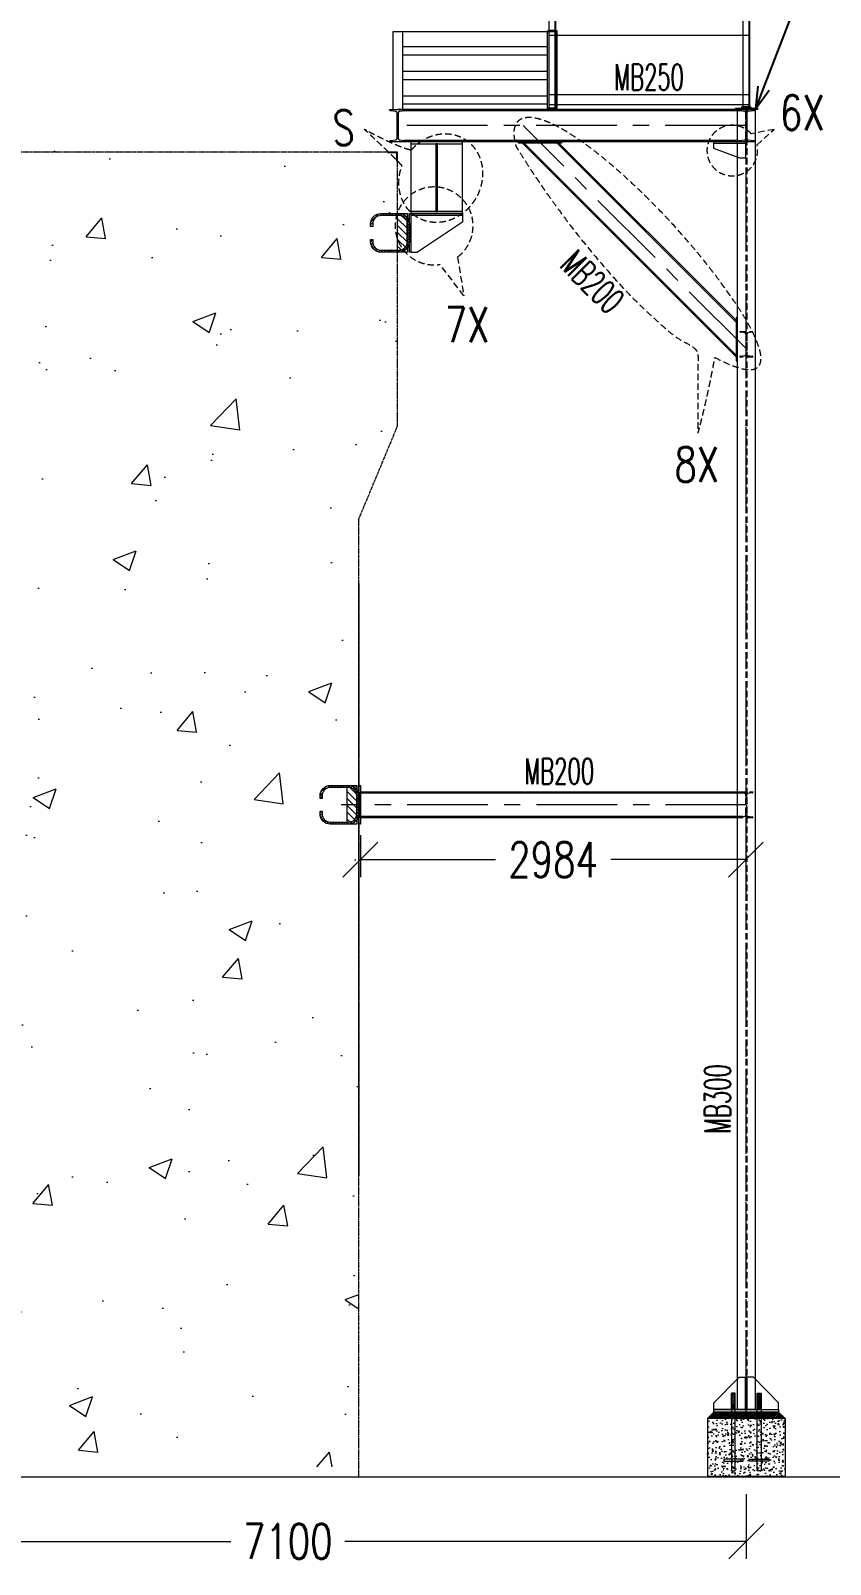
# Model space of a CAD drawing. Header units: millimetres. Extents: x 440906 to 556670, y 99378 to 157816.
# Drawn here: x 507585 to 513777, y 139762 to 151634 of the extents above; entities that cross this region are included whole.
import ezdxf
from ezdxf import colors
from ezdxf.entities.mleader import LeaderData, LeaderLine
from ezdxf.enums import TextEntityAlignment as Align
from ezdxf.math import Vec2, Vec3

# ---------------------------------------------------------------- set-up
doc = ezdxf.new("R2010")
doc.units = ezdxf.units.MM
for name, pattern in [('CENTER', [2, 1.25, -0.25, 0.25, -0.25]), ('HIDDEN', [0.375, 0.25, -0.125]), ('PHANTOM2', [31.75, 15.875, -3.175, 3.175, -3.175, 3.175, -3.175])]:
    doc.linetypes.add(name, pattern=pattern)
doc.layers.get('Defpoints').update_dxf_attribs({"lineweight": 0})
for name, color, linetype, lineweight in [('Center Line', 2, 'CENTER', 9), ('Construction Line', 3, 'Continuous', 20), ('Dimentions', 1, 'Continuous', 13), ('Hidden Line', 30, 'HIDDEN', 5), ('Text', 1, 'Continuous', 20)]:
    doc.layers.add(name, color=color, linetype=linetype, lineweight=lineweight)
doc.layers.add('Phantom Line', color=250, linetype='PHANTOM2', lineweight=5, transparency=0.4)
doc.styles.add('romans', font='romans.shx', dxfattribs={"width": 0.75})
doc.dimstyles.new('ASHU', dxfattribs={"dimscale": 135, "dimtxt": 2, "dimasz": 2, "dimexe": 1, "dimexo": 1, "dimtad": 0, "dimdec": 0, "dimtxsty": 'romans', "dimblk": 'OBLIQUE', "dimcen": 2.5, "dimclrd": 256, "dimclre": 256, "dimclrt": 256, "dimadec": 0, "dimazin": 0, "dimtfac": 1, "dimtdec": 0, "dimtmove": 0, "dimatfit": 3, "dimldrblk": 'OPEN', "dimfxl": 1, "dimtfill": 1, "dimlwd": 9, "dimlwe": 5, "dimarcsym": 0})

# ---------------------------------------------------------------- blocks, each defined once
blk = doc.blocks.new('A$C3EDE4CEC')
at = {"layer": 'Defpoints', "true_color": 0x636466}
h = blk.add_hatch(dxfattribs=at)
h.set_pattern_fill('ANSI31', color=251, scale=50, style=0)
h.set_pattern_definition([(45, (-444021.413, 1908.5135), (-4.41941738, 4.41941738), [])])
h.paths.add_polyline_path([(59, 650), (41, 650), (41, 566.7), (59, 566.7)])
for points in [[(40, 316.7), (33, 309.7), (40, 309.7)], [(60, 316.7), (67.1, 309.7), (60, 309.7)], [(40, 292.6), (33, 299.7), (40, 299.7)], [(60, 292.6), (67.1, 299.7), (60, 299.7)]]:
    blk.add_hatch(color=251, dxfattribs=at).paths.add_polyline_path(points)
at = {"layer": 'Defpoints', "color": 251, "true_color": 0x636466}
for p, q in [((40, 650), (40, 566.7)), ((41, 566.7), (41, 650)), ((59, 566.7), (59, 650)), ((40, 566.7), (60, 566.7)), ((33, 309.7), (40, 316.7)), ((67.1, 309.7), (60, 316.7)), ((33, 299.7), (40, 292.6)), ((67.1, 299.7), (60, 292.6))]:
    blk.add_line(p, q, dxfattribs=at)
for points in [[(40, 249.7), (60, 249.7), (60, 650), (40, 650)], [(0, 299.7), (100, 299.7), (100, 309.7), (0, 309.7)]]:
    blk.add_lwpolyline(points, close=True, dxfattribs=at)
blk = doc.blocks.new('_Open30')
at = {"color": 0, "linetype": 'ByBlock', "lineweight": -2}
for p, q in [((-1, 0.268), (0, 0)), ((0, 0), (-1, -0.268)), ((0, 0), (-1, 0))]:
    blk.add_line(p, q, dxfattribs=at)
blk = doc.blocks.new('_Oblique')
at = {"color": 0, "linetype": 'ByBlock', "lineweight": -2}
blk.add_line((-0.5, -0.5), (0.5, 0.5), dxfattribs=at)
blk = doc.blocks.new('*D133')
at = {"layer": 'Defpoints', "color": 0, "transparency": 16777216}
for p in [(506026, 140441), (513126, 140441), (513126, 139939)]:
    blk.add_point(p, dxfattribs=at)
at = {"layer": 'Dimentions', "lineweight": 5, "transparency": 16777216}
for p, q in [((506026, 140306), (506026, 139804)), ((513126, 140306), (513126, 139804))]:
    blk.add_line(p, q, dxfattribs=at)
at = {"layer": 'Dimentions', "lineweight": 9, "transparency": 16777216}
for p, q in [((506026, 139939), (509135, 139939)), ((513126, 139939), (510017, 139939))]:
    blk.add_line(p, q, dxfattribs=at)
at = {"layer": 'Dimentions', "lineweight": 9, "transparency": 16777216, "xscale": 270, "yscale": 270, "zscale": 270, "rotation": 180}
blk.add_blockref('_Oblique', (506026, 139939), dxfattribs=at)
at = {"layer": 'Dimentions', "lineweight": 9, "transparency": 16777216, "xscale": 270, "yscale": 270, "zscale": 270}
blk.add_blockref('_Oblique', (513126, 139939), dxfattribs=at)
at = {"layer": 'Dimentions', "transparency": 16777216, "insert": (509576, 139939), "char_height": 270, "attachment_point": 5, "style": 'romans', "bg_fill": 3, "box_fill_scale": 1.1, "bg_fill_color": 256, "bg_fill_true_color": 13158600, "bg_fill_transparency": 0}
blk.add_mtext('7100', dxfattribs=at)
blk = doc.blocks.new('_Open')
at = {"color": 0, "linetype": 'ByBlock', "lineweight": -2}
for p, q in [((-1, 0.167), (0, 0)), ((-1, -0.167), (0, 0)), ((0, 0), (-1, 0))]:
    blk.add_line(p, q, dxfattribs=at)
blk = doc.blocks.new('TP')
at = {"layer": 'Construction Line'}
h = blk.add_hatch(dxfattribs=at)
h.set_pattern_fill('ANSI31', color=9, scale=300)
h.set_pattern_definition([(45, (-4894458.462, -634663.41), (-26.5165043, 26.5165043), [])])
h.paths.add_polyline_path([(0, 108), (-75, 108), (-75, -192), (0, -192)])
blk.add_lwpolyline([(0, 108), (-75, 108), (-75, -192), (0, -192)], close=True, dxfattribs=at)
blk = doc.blocks.new('GRGRG')
at = {"layer": 'Construction Line', "true_color": 0x636466}
h = blk.add_hatch(dxfattribs=at)
h.set_pattern_fill('ANSI31', color=251, scale=5, angle=90)
h.set_pattern_definition([(135, (324413.773, 138982.072), (-11.22532, -11.22532), [])])
h.paths.add_polyline_path([(353028, 148243), (353028, 148103, 0.414214), (353108, 148023), (353248, 148023, 0.414214), (353328, 148103), (353328, 148123), (353312, 148123), (353312, 148103, -0.414214), (353248, 148039), (353108, 148039, -0.414214), (353044, 148103), (353044, 148243, -0.414214), (353108, 148307), (353248, 148307, -0.414214), (353312, 148243), (353312, 148223), (353328, 148223), (353328, 148243, 0.414214), (353248, 148323), (353108, 148323, 0.414214)])
at = {"layer": 'Construction Line'}
blk.add_line((353016, 148323), (353016, 148023), dxfattribs=at)
at = {"layer": 'Construction Line', "color": 251, "true_color": 0x636466}
blk.add_line((353312, 148223), (353312, 148223), dxfattribs=at)
at = {"layer": 'Construction Line'}
blk.add_lwpolyline([(353028, 148023), (353028, 148323), (353016, 148323), (353016, 148023)], close=True, dxfattribs=at)
at = {"layer": 'Construction Line', "color": 251, "true_color": 0x636466}
blk.add_lwpolyline([(353328, 148123), (353312, 148123), (353312, 148103, -0.414214), (353248, 148039), (353108, 148039, -0.414214), (353044, 148103), (353044, 148243, -0.414214), (353108, 148307), (353248, 148307, -0.414214), (353312, 148243), (353312, 148223), (353328, 148223), (353328, 148243, 0.414214), (353248, 148323), (353108, 148323, 0.414214), (353028, 148243), (353028, 148103, 0.414214), (353108, 148023), (353248, 148023, 0.414214), (353328, 148103)], format="xyb", close=True, dxfattribs=at)
at = {"layer": 'Construction Line'}
blk.add_blockref('TP', (353119, 148215), dxfattribs=at)
blk = doc.blocks.new('*D152')
at = {"layer": 'Defpoints', "color": 0, "transparency": 16777216}
for p in [(513122, 145641), (510138, 145541), (513122, 145217)]:
    blk.add_point(p, dxfattribs=at)
at = {"layer": 'Dimentions', "lineweight": 5, "transparency": 16777216}
for p, q in [((513122, 145506), (513122, 145082)), ((510138, 145406), (510138, 145082))]:
    blk.add_line(p, q, dxfattribs=at)
at = {"layer": 'Dimentions', "lineweight": 9, "transparency": 16777216}
for p, q in [((510138, 145217), (511184, 145217)), ((513122, 145217), (512076, 145217))]:
    blk.add_line(p, q, dxfattribs=at)
at = {"layer": 'Dimentions', "lineweight": 9, "transparency": 16777216, "xscale": 270, "yscale": 270, "zscale": 270, "rotation": 180}
blk.add_blockref('_Oblique', (510138, 145217), dxfattribs=at)
at = {"layer": 'Dimentions', "lineweight": 9, "transparency": 16777216, "xscale": 270, "yscale": 270, "zscale": 270}
blk.add_blockref('_Oblique', (513122, 145217), dxfattribs=at)
at = {"layer": 'Dimentions', "transparency": 16777216, "insert": (511630, 145217), "char_height": 270, "attachment_point": 5, "style": 'romans', "bg_fill": 3, "box_fill_scale": 1.1, "bg_fill_color": 256, "bg_fill_true_color": 13158600, "bg_fill_transparency": 0}
blk.add_mtext('2984', dxfattribs=at)
blk = doc.blocks.new('A$C41082F57')
at = {"layer": 'Construction Line', "color": 1}
for p, q in [((0, 0), (-75, 0)), ((0, -75), (0, 0)), ((-12, -6), (-69, -6)), ((-6, -69), (-6, -12))]:
    blk.add_line(p, q, dxfattribs=at)
for centre, start, end in [((-69, 0), 180, 270), ((-12, -12), 0, 90), ((0, -69), 180, 270)]:
    blk.add_arc(centre, 6, start, end, dxfattribs=at)
blk = doc.blocks.new('HYHB')
at = {"layer": 'Phantom Line', "true_color": 0x636466}
h = blk.add_hatch(dxfattribs=at)
h.set_pattern_fill('AR-CONC', color=251, scale=10)
h.set_pattern_definition([(50, (140090.8, -90336), (1821.847, -159.391), [190.5, -2095.5]), (355, (140090.8, -90336), (-352.434, 1910.568), [152.4, -1676.406]), (100.45144, (140242.6, -90349.4), (1469.412, 1751.1775), [161.9, -1780.902]), (46.1842, (140090.8, -89828), (2710.79, -420.423), [285.75, -3143.25]), (96.6356, (140316.7, -89863), (2374.041, 2474.261), [242.85, -2671.356]), (351.1842, (140090.8, -89828), (2374.041, 2474.261), [228.6, -2514.597]), (21, (140344.8, -89955), (1516.144, -1022.652), [190.5, -2095.5]), (326, (140344.8, -89955), (618.02, 1841.88), [152.4, -1676.4]), (71.45144, (140471.1, -90040.3), (2134.164, 819.228), [161.9, -1780.899]), (37.5, (140090.76, -90336.1), (30.886, 845.5504), [0, -1656.08, 0, -1701.8, 0, -1682.75]), (7.5, (140090.8, -90336.1), (668.1966, 1001.8057), [0, -970.28, 0, -1617.98, 0, -641.35]), (327.5, (139524.34, -90336.1), (1355.906, -57.2874), [0, -635, 0, -1981.2, 0, -2628.9]), (317.5, (139270.3, -90336.1), (1481.292, 254.265), [0, -825.5, 0, -1315.72, 0, -1866.9])])
edge = h.paths.add_edge_path()
edge.add_line((362449, 150656), (362320, 150656))
edge.add_arc((362320, 150736), 80, 180, 270, ccw=False)
edge.add_line((362240, 150736), (362240, 150756))
edge.add_line((362240, 150756), (362256, 150756))
edge.add_line((362256, 150756), (362256, 150736))
edge.add_arc((362320, 150736), 64, 180, 270)
edge.add_line((362320, 150672), (362449, 150672))
edge.add_line((362449, 150672), (362449, 150940))
edge.add_line((362449, 150940), (362320, 150940))
edge.add_arc((362320, 150876), 64, 90, 180)
edge.add_line((362256, 150876), (362256, 150856))
edge.add_line((362256, 150856), (362240, 150856))
edge.add_line((362240, 150856), (362240, 150876))
edge.add_arc((362320, 150876), 80, 90, 180, ccw=False)
edge.add_line((362320, 150956), (362449, 150956))
edge.add_line((362449, 150956), (362443, 151419))
edge.add_arc((362437, 151419), 6, 0, 90)
edge.add_line((362437, 151425), (362374, 151373))
edge.add_line((362374, 151373), (358142, 151373))
edge.add_arc((358251, 150945), 442, 104.1854, 117.1306)
edge.add_line((358049, 151338), (358049, 141178))
edge.add_line((358049, 141178), (362149, 141178))
edge.add_line((362149, 141178), (362149, 148516))
edge.add_line((362149, 148516), (362449, 149231))
edge.add_line((362449, 149231), (362449, 150656))
edge = h.paths.add_edge_path()
edge.add_arc((357848, 150945), 442, 62.8694, 75.8146)
edge.add_line((357956, 151373), (353649, 151373))
edge.add_line((353649, 151373), (353649, 149231))
edge.add_line((353649, 149231), (353949, 148516))
edge.add_line((353949, 148516), (353949, 141178))
edge.add_line((353949, 141178), (358049, 141178))
edge.add_line((358049, 141178), (358049, 151338))
h.paths.add_polyline_path([(358929, 144826), (358929, 148284), (358100, 148284), (358100, 144826)], flags=16)
at = {"layer": 'Phantom Line', "color": 251, "true_color": 0x636466}
for p, q in [((362149, 141103), (362149, 148516)), ((353949, 141103), (362149, 141103))]:
    blk.add_line(p, q, dxfattribs=at)
for points in [[(362149, 148516), (362449, 149236), (362449, 151356), (353649, 151356), (353649, 149236)], [(362149, 148016), (362149, 143431), (362149, 148016)]]:
    blk.add_lwpolyline(points, dxfattribs=at)
at = {"layer": 'Phantom Line', "color": 251, "lineweight": 30, "true_color": 0x636466}
blk.add_blockref('A$C41082F57', (362449, 151356), dxfattribs=at)
blk = doc.blocks.new('FGGDF')
at = {"layer": 'Construction Line', "true_color": 0x636466}
h = blk.add_hatch(dxfattribs=at)
h.set_pattern_fill('ANSI31', color=251, scale=5, angle=90)
h.set_pattern_definition([(135, (10024.662, -236.742), (-11.22532, -11.22532), [])])
h.paths.add_polyline_path([(38639, 9024), (38639, 8884, 0.414214), (38719, 8804), (38859, 8804, 0.414214), (38939, 8884), (38939, 8904), (38923, 8904), (38923, 8884, -0.414214), (38859, 8820), (38719, 8820, -0.414214), (38655, 8884), (38655, 9024, -0.414214), (38719, 9088), (38859, 9088, -0.414214), (38923, 9024), (38923, 9004), (38939, 9004), (38939, 9024, 0.414214), (38859, 9104), (38719, 9104, 0.414214)])
at = {"layer": 'Construction Line'}
for p, q in [((38227, 9104), (38627, 9104)), ((38227, 9104), (38227, 9038)), ((38227, 9088), (38627, 9088)), ((38227, 9038), (38577, 8804)), ((38627, 9104), (38627, 8804)), ((38627, 8804), (38577, 8804))]:
    blk.add_line(p, q, dxfattribs=at)
at = {"layer": 'Construction Line', "color": 251, "true_color": 0x636466}
blk.add_line((38923, 9004), (38923, 9004), dxfattribs=at)
at = {"layer": 'Construction Line'}
blk.add_lwpolyline([(38639, 8804), (38639, 9104), (38627, 9104), (38627, 8804)], close=True, dxfattribs=at)
at = {"layer": 'Construction Line', "color": 251, "true_color": 0x636466}
blk.add_lwpolyline([(38939, 8904), (38923, 8904), (38923, 8884, -0.414214), (38859, 8820), (38719, 8820, -0.414214), (38655, 8884), (38655, 9024, -0.414214), (38719, 9088), (38859, 9088, -0.414214), (38923, 9024), (38923, 9004), (38939, 9004), (38939, 9024, 0.414214), (38859, 9104), (38719, 9104, 0.414214), (38639, 9024), (38639, 8884, 0.414214), (38719, 8804), (38859, 8804, 0.414214), (38939, 8884)], format="xyb", close=True, dxfattribs=at)
blk = doc.blocks.new('t5t5')
at = {"layer": 'Construction Line', "ltscale": 20}
blk.add_line((184570, 245610), (184570, 244610), dxfattribs=at)
blk.add_lwpolyline([(184564, 244610), (184614, 244610), (184614, 245610), (184564, 245610)], close=True, dxfattribs=at)
at = {"layer": 'Construction Line'}
blk.add_lwpolyline([(184554, 244600), (184624, 244600), (184624, 244610), (184554, 244610)], close=True, dxfattribs=at)
blk = doc.blocks.new('*D171')
at = {"layer": 'Defpoints', "color": 0, "transparency": 16777216}
for p in [(510426, 152851), (511626, 152635), (510426, 151625)]:
    blk.add_point(p, dxfattribs=at)
at = {"layer": 'Dimentions', "lineweight": 5, "transparency": 16777216}
for p, q in [((510426, 151760), (510426, 152986)), ((511626, 152770), (511626, 152986))]:
    blk.add_line(p, q, dxfattribs=at)
at = {"layer": 'Dimentions', "lineweight": 9, "transparency": 16777216}
for p, q in [((510426, 152851), (510599, 152851)), ((511626, 152851), (511453, 152851))]:
    blk.add_line(p, q, dxfattribs=at)
at = {"layer": 'Dimentions', "lineweight": 9, "transparency": 16777216, "xscale": 270, "yscale": 270, "zscale": 270, "rotation": 180}
blk.add_blockref('_Oblique', (510426, 152851), dxfattribs=at)
at = {"layer": 'Dimentions', "lineweight": 9, "transparency": 16777216, "xscale": 270, "yscale": 270, "zscale": 270}
blk.add_blockref('_Oblique', (511626, 152851), dxfattribs=at)
at = {"layer": 'Dimentions', "transparency": 16777216, "insert": (511026, 152851), "char_height": 270, "attachment_point": 5, "style": 'romans', "bg_fill": 3, "box_fill_scale": 1.1, "bg_fill_color": 256, "bg_fill_true_color": 13158600, "bg_fill_transparency": 0}
blk.add_mtext('1200', dxfattribs=at)
blk = doc.blocks.new('VF')
at = {"layer": 'Construction Line'}
for points in [[(537755, 150003), (538155, 150003), (538155, 150559), (537755, 150559)], [(537755, 150559), (537755, 150543), (538155, 150543), (538155, 150559)], [(537949, 150019), (537961, 150019), (537961, 150543), (537949, 150543)], [(537755, 150019), (537755, 150003), (538155, 150003), (538155, 150019)]]:
    blk.add_lwpolyline(points, close=True, dxfattribs=at)

msp = doc.modelspace()

# ---------------------------------------------------------------- hatches: boundary and pattern name
at = {"layer": 'Construction Line', "true_color": 0x636466}
h = msp.add_hatch(dxfattribs=at)
h.set_pattern_fill('JIS_STN_1E', color=251, scale=10)
h.set_pattern_definition([(45, (483732.905, 140440.515), (-7.0710678, 7.0710678), []), (45, (483739.955, 140440.515), (-7.0710678, 7.0710678), [10, -5])])
h.paths.add_polyline_path([(513240.7, 140940.5), (513375.7, 140940.5), (513425.7, 140890.5), (513240.7, 140890.5)])
h.paths.add_polyline_path([(512875.7, 140940.5), (513240.7, 140940.5), (513240.7, 140890.5), (512825.7, 140890.5)])
h = msp.add_hatch(dxfattribs=at)
h.set_pattern_fill('AR-CONC', color=251, scale=0.5)
h.set_pattern_definition([(50, (483732.905, 140440.515), (91.09233, -7.96954), [9.525, -104.775]), (355, (483732.905, 140440.52), (-17.6217, 95.52842), [7.62, -83.8203]), (100.45144, (483740.5, 140439.85), (73.47062, 87.55888), [8.095, -89.04512]), (46.1842, (483732.9, 140465.92), (135.5395, -21.02116), [14.2875, -157.1625]), (96.63556, (483744.2, 140464.16), (118.70207, 123.71306), [12.1425, -133.5678]), (351.18415, (483732.9, 140465.92), (118.7021, 123.71306), [11.43, -125.72987]), (21, (483745.605, 140459.565), (75.8072, -51.1326), [9.525, -104.775]), (326, (483745.605, 140459.57), (30.901, 92.09398), [7.62, -83.82]), (71.45144, (483751.92, 140455.304), (106.7082, 40.96138), [8.095, -89.04497]), (37.5, (483732.905, 140440.515), (1.5443, 42.27752), [0, -82.804, 0, -85.09, 0, -84.1375]), (7.5, (483732.905, 140440.515), (33.40983, 50.09029), [0, -48.514, 0, -80.899, 0, -32.0675]), (327.5, (483704.584, 140440.515), (67.795298, -2.864372), [0, -31.75, 0, -99.06, 0, -131.445]), (317.5, (483691.884, 140440.515), (74.06459, 12.71325), [0, -41.275, 0, -65.786, 0, -93.345])])
h.paths.add_polyline_path([(512825.7, 140890.5), (513425.7, 140890.5), (513425.7, 140440.5), (512825.7, 140440.5)])

# ---------------------------------------------------------------- linework, layer by layer
at = {"layer": 'Center Line', "linetype": 'CENTER', "ltscale": 500}
for p, q in [((513125.7, 140940.5), (513125.6, 151023.5)), ((513123, 150898.5), (510429.5, 150898.5)), ((513126.5, 149170.4), (511398.3, 150898.5)), ((513125.7, 145640.9), (509987.7, 145640.9))]:
    msp.add_line(p, q, dxfattribs=at)
at = {"layer": 'Construction Line'}
for p, q in [((511598.8, 151138.5), (513151.5, 151138.5)), ((513056.5, 151023.5), (510426.5, 151023.5)), ((513056.5, 151023.5), (510426.5, 151023.5)), ((513056.5, 151013.5), (510476.8, 151013.5)), ((513056.5, 151013.5), (510476.8, 151013.5)), ((511598.8, 151063.5), (513151.5, 151063.5)), ((513055.6, 151023.5), (513055.7, 140960.5)), ((513195.6, 151023.5), (513195.7, 140960.5)), ((513056.5, 150783.5), (510476.8, 150783.5)), ((513056.5, 150773.5), (510426.5, 150773.5)), ((511381.9, 150773.5), (511381.9, 150773.5)), ((513046.5, 149109), (511391.9, 150763.5)), ((511396, 150773.5), (511396, 150773.5)), ((513046.5, 149123.1), (511406, 150763.5)), ((511650.6, 150773.5), (511650.6, 150773.5)), ((513046.5, 149377.7), (511660.6, 150763.5)), ((511664.8, 150773.5), (511664.7, 150773.5)), ((513046.5, 149391.8), (511674.8, 150763.5)), ((513056.5, 149496.8), (513056.5, 149496.8)), ((513056.5, 149482.7), (513056.5, 149482.7)), ((510137.7, 145540.9), (510137.7, 145740.9)), ((510137.7, 145740.9), (513075.7, 145740.9)), ((513099.3, 145730.9), (510137.7, 145730.9)), ((513099.3, 145550.9), (510137.7, 145550.9)), ((513075.7, 145540.9), (510137.7, 145540.9)), ((512875.7, 140940.5), (512825.7, 140890.5)), ((513195.7, 140960.5), (513055.7, 140960.5)), ((513375.7, 140940.5), (513425.7, 140890.5)), ((512825.7, 140890.5), (512825.7, 140440.5)), ((513425.7, 140890.5), (512825.7, 140890.5)), ((513425.7, 140890.5), (513425.7, 140440.5)), ((513425.7, 140440.5), (512825.7, 140440.5))]:
    msp.add_line(p, q, dxfattribs=at)
at = {"layer": 'Construction Line', "ltscale": 20}
msp.add_line((513122.6, 150761), (512872.6, 150761), dxfattribs=at)
at = {"layer": 'Construction Line'}
msp.add_lwpolyline([(510488.5, 150773.5), (510363.5, 150773.5), (510363.5, 150776.2, -0.3738847), (510369.1, 150782.7), (510411.4, 150788.6, 0.3738847), (510422.6, 150801.5), (510422.6, 150995.6, 0.3738847), (510411.4, 151008.5), (510369.1, 151014.4, -0.3738847), (510363.5, 151020.8), (510363.5, 151023.5), (510488.5, 151023.5), (510488.5, 151020.8, -0.3738847), (510482.9, 151014.4), (510440.7, 151008.5, 0.3738847), (510429.5, 150995.6), (510429.5, 150801.5, 0.3738847), (510440.7, 150788.6), (510482.9, 150782.7, -0.3738847), (510488.5, 150776.2)], format="xyb", close=True, dxfattribs=at)
for points in [[(513211.5, 151023.5), (513041.5, 151023.5), (513041.5, 151033.5), (513211.5, 151033.5)], [(511694.8, 150763.5), (511361.9, 150763.5), (511361.9, 150773.5), (511694.8, 150773.5)], [(513046.5, 149411.8), (513046.5, 149079), (513056.5, 149079), (513056.5, 149411.8)], [(513070.7, 141210.1), (513120.7, 141210.1), (513120.7, 140960.5), (512875.7, 140960.5), (512875.7, 141010.7)], [(513120.7, 141210.1), (513130.7, 141210.1), (513130.7, 140960.5), (513120.7, 140960.5)], [(513180.7, 141210.1), (513130.7, 141210.1), (513130.7, 140960.5), (513375.7, 140960.5), (513375.7, 141010.7)], [(513375.7, 140940.5), (512875.7, 140940.5), (512875.7, 140960.5), (513375.7, 140960.5)]]:
    msp.add_lwpolyline(points, close=True, dxfattribs=at)
at = {"layer": 'Construction Line', "ltscale": 20}
msp.add_lwpolyline([(512872.6, 150773.5), (512872.6, 150723.5), (513072.6, 150648.5), (513122.6, 150648.5), (513122.6, 150773.5)], close=True, dxfattribs=at)
at = {"layer": 'Hidden Line', "linetype": 'HIDDEN', "ltscale": 200}
for p, q in [((513121.7, 151023.5), (513121.9, 140960.5)), ((513129.4, 151023.5), (513129.6, 140960.5))]:
    msp.add_line(p, q, dxfattribs=at)
for points in [[(513064, 150773.5), (513064, 150776.2, -0.3738847), (513069.6, 150782.7), (513111.8, 150788.6, 0.3738847), (513123, 150801.5), (513123, 150995.6, 0.3738847), (513111.8, 151008.5), (513069.6, 151014.4, -0.3738847), (513064, 151020.8), (513064, 151023.5), (513189, 151023.5), (513189, 151020.8, -0.3738847), (513183.4, 151014.4), (513141.1, 151008.5, 0.3738847), (513129.9, 150995.6), (513129.9, 150801.5, 0.3738847), (513141.1, 150788.6), (513183.4, 150782.7, -0.3738847), (513189, 150776.2), (513189, 150773.5)], [(513176.5, 149106.4), (513076.5, 149106.4), (513076.5, 149108.3, -0.3738847), (513081.2, 149113.7), (513114.1, 149118.4, 0.3738847), (513123.6, 149129.3), (513123.6, 149283.5, 0.3738847), (513114.1, 149294.4), (513081.2, 149299, -0.3738847), (513076.5, 149304.5), (513076.5, 149306.4), (513176.5, 149306.4), (513176.5, 149304.5, -0.3738847), (513171.7, 149299), (513138.8, 149294.4, 0.3738847), (513129.3, 149283.5), (513129.3, 149129.3, 0.3738847), (513138.8, 149118.4), (513171.7, 149113.7, -0.3738847), (513176.5, 149108.3)]]:
    msp.add_lwpolyline(points, format="xyb", close=True, dxfattribs=at)
at = {"layer": 'Hidden Line', "linetype": 'HIDDEN', "ltscale": 200, "elevation": 0}
msp.add_lwpolyline([(513175.7, 145540.9), (513075.7, 145540.9), (513075.7, 145542.8, -0.3738847), (513080.5, 145548.3), (513113.4, 145552.9, 0.3738847), (513122.9, 145563.8), (513122.9, 145718, 0.3738847), (513113.4, 145728.9), (513080.5, 145733.6, -0.3738847), (513075.7, 145739), (513075.7, 145740.9), (513175.7, 145740.9), (513175.7, 145739, -0.3738847), (513171, 145733.6), (513138, 145728.9, 0.3738847), (513128.6, 145718), (513128.6, 145563.8, 0.3738847), (513138, 145552.9), (513171, 145548.3, -0.3738847), (513175.7, 145542.8)], format="xyb", close=True, dxfattribs=at)
at = {"layer": 'Text', "linetype": 'HIDDEN', "ltscale": 200}
for points in [[(513208.4, 150748.7), (513340.9, 150869.6), (513165, 150834.4, 8.0334599)], [(510890.2, 149881.6), (510938.4, 149582.4), (510753.9, 149824.1, -8.0334599)]]:
    msp.add_lwpolyline(points, format="xyb", close=True, dxfattribs=at)
for points, weights, knots in [([(512882.6, 149104.3), (512827.6, 148799.3), (512750.9, 148512), (512750.9, 148833.4), (512750.9, 149154.9), (512098.7, 149497.4), (511343.8, 150738.2), (511208.5, 151182.3), (511750.3, 150841.9), (512318.8, 150498.4), (512881, 149746.7), (513724.3, 148651.7), (512882.6, 149104.3)], [1, 1, 1, 1, 1, 0.738673945568, 1, 0.738673945568, 1, 0.738673945568, 1, 0.738673945568, 1], [0, 0, 0, 1, 1, 2, 2, 3.4793907, 3.4793907, 4.9587814, 4.9587814, 6.4381721, 6.4381721, 7.9175628, 7.9175628, 7.9175628]), ([(510532, 150710.1), (510416.5, 150737.2), (510164.3, 150873.3), (510380.3, 150676), (510459.6, 150587.8), (510349.1, 150289.3), (510607.9, 150173.6), (510866.8, 150057.9), (511029.6, 150333.1), (511192.4, 150608.2), (510966.4, 150779.4), (510740.4, 150950.7), (510532, 150710.1)], [1, 1, 1, 1, 1, 0.7419386546, 1, 0.7419386546, 1, 0.7419386546, 1, 0.7419386546, 1], [0, 0, 0, 1, 1, 2, 2, 3.4696782, 3.4696782, 4.9393563, 4.9393563, 6.4090345, 6.4090345, 7.8787126, 7.8787126, 7.8787126])]:
    msp.add_rational_spline(points, weights, degree=2, knots=knots, dxfattribs=at)

# ---------------------------------------------------------------- block references
at = {"layer": 'Construction Line', "xscale": -1}
for name, p in [('t5t5', (697715.7, -93566.2)), ('FGGDF', (549156.2, 141114.5)), ('TP', (510426.3, 150110.3))]:
    msp.add_blockref(name, p, dxfattribs=at)
at = {"layer": 'Construction Line', "color": 4}
msp.add_blockref('VF', (-27225.9, 215), dxfattribs=at)
at = {"layer": 'Construction Line', "yscale": 1.5, "zscale": 1.5}
for p, xscale, rotation in [((512951, 140110.5), 1.5, 0.02219712209892207), ((513301, 140110.5), -1.5, 0.02219712156529496)]:
    msp.add_blockref('A$C3EDE4CEC', p, dxfattribs=dict(at, xscale=xscale, rotation=rotation))
at = {"layer": 'Dimentions', "xscale": -1}
msp.add_blockref('GRGRG', (863153.7, -2531.8), dxfattribs=at)

# ---------------------------------------------------------------- texts
at = {"layer": 'Text', "style": 'romans', "width": 0.6}
for s, p in [('MB250', (512372.8, 151374)), ('MB200', (511677.5, 146000.5))]:
    msp.add_text(s, height=200, dxfattribs=at).set_placement(p, align=Align.TOP_CENTER)
at = {"layer": 'Text', "linetype": 'HIDDEN', "ltscale": 200, "style": 'romans', "width": 0.75}
for s, p in [('6X', (513559.5, 151134.1)), ('S', (510007.8, 151017.7)), ('7X', (510964.8, 149493.4)), ('8X', (512743, 148410.8))]:
    msp.add_text(s, height=270, dxfattribs=at).set_placement(p, align=Align.TOP_CENTER)
at = {"layer": 'Text', "style": 'romans', "width": 0.6}
for s, rotation, p in [('MB200', 315, (512005.8, 149760.5)), ('MB300', 90, (512802.8, 143363.1))]:
    msp.add_text(s, height=200, rotation=rotation, dxfattribs=at).set_placement(p, align=Align.TOP_CENTER)

# ---------------------------------------------------------------- leaders
at = {"layer": 'Text'}
ml = msp.add_multileader_mtext('Standard', dxfattribs=at)
ml.set_content('COLUMN TOP PL.\\P340X170X10THK.', color=256, style='romans')
ml.set_leader_properties(color=256)
ml.set_arrow_properties(name='OPEN30')
ml.build(insert=Vec2(0, 0))
ml.multileader.update_dxf_attribs({"text_left_attachment_type": 5, "text_right_attachment_type": 5, "dogleg_length": 0.36, "arrow_head_size": 170, "scale": 85})
ctx = ml.context
ctx.base_point, ctx.scale, ctx.char_height, ctx.arrow_head_size, ctx.landing_gap_size, ctx.plane_origin = Vec3(513696.8, 152240.5), 85, 255, 170, 170, Vec3(518379.6, 153510.5)
ctx.left_attachment, ctx.right_attachment, ctx.text_align_type = 5, 5, 1
notes = []
notes.append((ctx, [(1, (1, 1, 0), (513666.2, 152240.5), (1, 0), 30.6, [(1, [(513198.7, 151028.4)], 0, [])])]))
ctx.mtext.insert, ctx.mtext.alignment, ctx.mtext.flow_direction = Vec3(515096.2, 152971.5), 2, 5
for ctx, leaders in notes:
    for number, flags, end, landing, length, lines in leaders:
        leader = LeaderData()
        leader.index, (leader.has_last_leader_line, leader.has_dogleg_vector, leader.attachment_direction) = number, flags
        leader.last_leader_point, leader.dogleg_vector, leader.dogleg_length = Vec3(end), Vec3(landing), length
        for number, points, colour, breaks in lines:
            line = LeaderLine()
            line.index, line.vertices, line.color, line.breaks = number, Vec3.list(points), colors.encode_raw_color(colour), breaks
            leader.lines.append(line)
        ctx.leaders.append(leader)

# ---------------------------------------------------------------- next in the draw order: dimensions: what is measured, and where the dimension line sits
at = {"layer": 'Dimentions'}
for base, p1, p2, picture, middle in [((513121.9, 145217.4), (510137.7, 145540.9), (513121.9, 145640.9), '*D152', (511629.8, 145217.4)), ((513125.7, 139938.9), (506025.7, 140440.5), (513125.7, 140440.5), '*D133', (509575.7, 139938.9))]:
    dim = msp.add_linear_dim(base=base, p1=p1, p2=p2, dimstyle='ASHU', override={"dimtmove": 1}, dxfattribs=at)
    dim.commit()
    dim.dimension.update_dxf_attribs({"geometry": picture, "text_midpoint": middle})

# ---------------------------------------------------------------- next in the draw order: linework, layer by layer
at = {"layer": 'Phantom Line', "linetype": 'ByBlock', "lineweight": 5}
msp.add_line((477208.1, 140440), (554142.5, 140440), dxfattribs=at)

# ---------------------------------------------------------------- next in the draw order: block references
at = {"layer": 'Dimentions'}
msp.add_blockref('HYHB', (147976.5, -662.8), dxfattribs=at)

# ---------------------------------------------------------------- next in the draw order: dimensions: what is measured, and where the dimension line sits
dim = msp.add_linear_dim(base=(510426, 152850.6), p1=(511626.3, 152635.5), p2=(510426, 151625.4), angle=180, dimstyle='ASHU', dxfattribs=at)
dim.commit()
dim.dimension.update_dxf_attribs({"geometry": '*D171', "text_midpoint": (511026.2, 152850.6)})

# ---------------------------------------------------------------- next in the draw order: hatches: boundary and pattern name
at = {"layer": 'Construction Line'}
h = msp.add_hatch(dxfattribs=at)
h.set_pattern_fill('ANSI32', color=256, scale=20, angle=135)
h.paths.add_polyline_path([(510463.5, 151625.4), (511586.3, 151625.4), (511586.3, 151023.5), (510463.5, 151023.5)])

# ---------------------------------------------------------------- next in the draw order: linework, layer by layer
for p, q in [((510463.5, 151625.4), (510463.5, 151023.5)), ((511586.3, 151023.5), (511586.3, 151625.4)), ((511598.8, 151598.5), (513151.5, 151598.5))]:
    msp.add_line(p, q, dxfattribs=at)
msp.add_lwpolyline([(510388.5, 151625.4), (510388.5, 151023.5), (511661.3, 151023.5), (511661.3, 151625.4)], close=True, dxfattribs=at)

# ---------------------------------------------------------------- next in the draw order: block references
at = {"layer": 'Construction Line', "xscale": -1}
for p in [(696213, -92974.3), (696213, -93576.2)]:
    msp.add_blockref('t5t5', p, dxfattribs=at)

doc.saveas('drawing.dxf')
